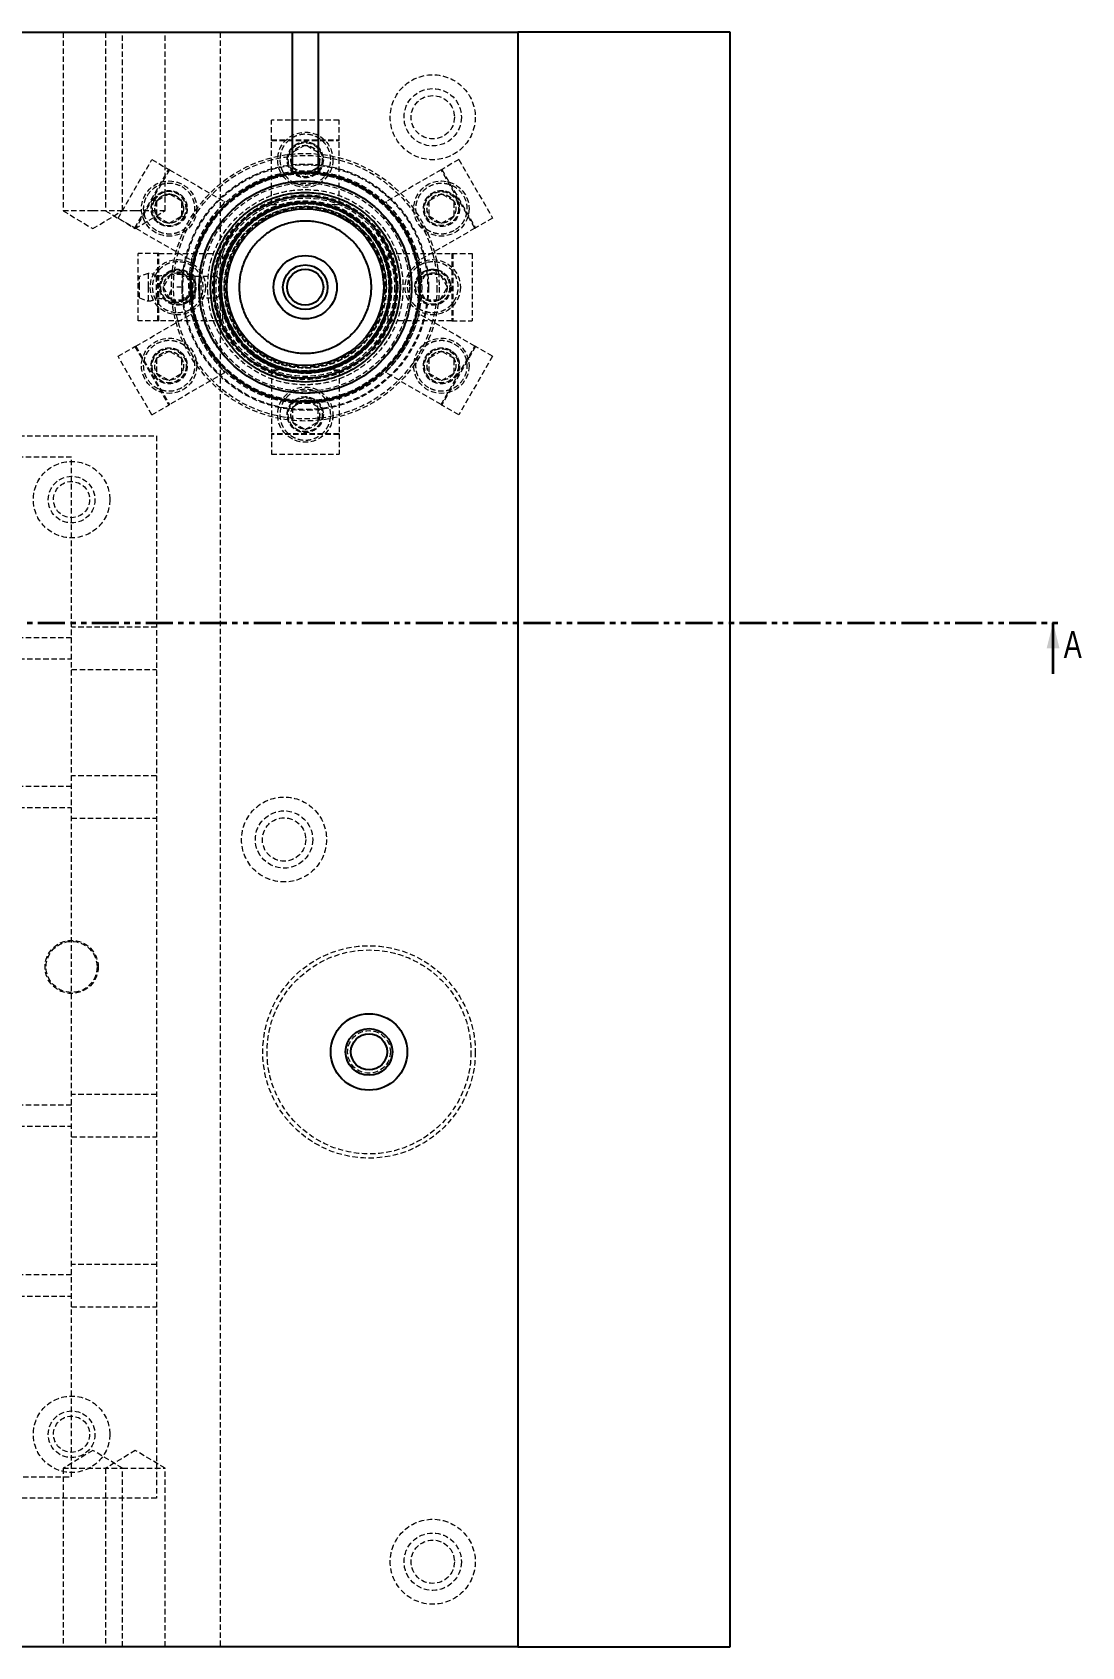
# Model space of a CAD drawing. Header units: millimetres. Extents: x 5 to 1539, y -495 to 895.
# Drawn here: x 1292 to 1538.9, y -494.7 to -114.7 of the extents above; entities that cross this region are included whole.
import ezdxf

# ---------------------------------------------------------------- set-up
doc = ezdxf.new("R2010")
doc.units = ezdxf.units.MM
doc.linetypes.add('HIDDEN', pattern=[1.905, 1.27, -0.635])
doc.linetypes.add('PHANTOM', pattern=[12.7, 6.35, -1.27, 1.27, -1.27, 1.27, -1.27])
doc.styles.add('SLDTEXTSTYLE13', font='TXT', dxfattribs={"width": 0.75})

msp = doc.modelspace()

# ---------------------------------------------------------------- linework, layer by layer
at = {"color": 7, "linetype": 'Continuous', "lineweight": 25}
for p, q in [((909.211, -114.725), (1353.211, -114.725)), ((1353.211, -147.892), (1353.211, -114.725)), ((1353.211, -114.725), (1359.211, -114.725)), ((1359.211, -114.725), (1406.211, -114.725)), ((1359.211, -114.725), (1359.211, -147.892)), ((1406.211, -114.725), (1406.211, -494.725)), ((1456.211, -114.725), (1406.211, -114.725)), ((1456.211, -494.725), (1456.211, -114.725)), ((1406.211, -494.725), (856.211, -494.725)), ((1406.211, -494.725), (1456.211, -494.725))]:
    msp.add_line(p, q, dxfattribs=at)
at = {"color": 7, "linetype": 'HIDDEN', "lineweight": 18}
for p, q in [((1299.211, -114.725), (1299.211, -156.725)), ((1309.211, -114.725), (1309.211, -156.725)), ((1313.211, -156.725), (1313.211, -114.725)), ((1323.211, -156.725), (1323.211, -114.725)), ((1336.211, -114.725), (1336.211, -174.434)), ((1364.161, -135.425), (1348.261, -135.425)), ((1348.261, -140.225), (1348.261, -135.425)), ((1364.161, -140.225), (1364.161, -135.425)), ((1348.261, -140.025), (1364.161, -140.025)), ((1348.261, -155.225), (1348.261, -140.225)), ((1348.261, -140.225), (1364.161, -140.225)), ((1364.161, -155.225), (1364.161, -140.225)), ((1356.211, -141.261), (1353.211, -142.993)), ((1359.211, -142.993), (1356.211, -141.261)), ((1312.139, -158.46), (1320.089, -144.69)), ((1316.123, -160.76), (1324.073, -146.99)), ((1324.246, -147.09), (1316.296, -160.86)), ((1320.089, -144.69), (1324.073, -146.99)), ((1324.246, -147.09), (1337.237, -154.59)), ((1353.211, -146.457), (1356.211, -148.189)), ((1356.211, -148.189), (1359.211, -146.457)), ((1388.176, -147.09), (1375.186, -154.59)), ((1388.176, -147.09), (1388.35, -146.99)), ((1396.126, -160.86), (1388.176, -147.09)), ((1392.333, -144.69), (1388.35, -146.99)), ((1388.35, -146.99), (1396.3, -160.76)), ((1392.333, -144.69), (1400.283, -158.46)), ((1321.245, -154.538), (1320.704, -154.225)), ((1324.168, -152.761), (1321.168, -154.493)), ((1321.168, -154.493), (1321.168, -157.957)), ((1327.168, -154.493), (1324.168, -152.761)), ((1327.168, -157.957), (1327.168, -154.493)), ((1337.237, -154.59), (1336.936, -155.111)), ((1348.261, -155.225), (1351.767, -155.225)), ((1360.655, -155.225), (1364.161, -155.225)), ((1375.487, -155.111), (1375.186, -154.59)), ((1388.254, -152.761), (1385.254, -154.493)), ((1385.254, -154.493), (1385.254, -157.957)), ((1391.254, -154.493), (1388.254, -152.761)), ((1391.254, -157.957), (1391.254, -154.493)), ((1306.211, -156.725), (1299.211, -156.725)), ((1299.211, -156.725), (1306.211, -160.931)), ((1313.211, -156.725), (1306.211, -156.725)), ((1306.211, -160.931), (1313.211, -156.725)), ((1309.211, -156.725), (1316.211, -160.931)), ((1312.139, -158.46), (1316.123, -160.76)), ((1316.211, -156.725), (1313.211, -156.725)), ((1323.211, -156.725), (1316.211, -156.725)), ((1316.211, -160.931), (1323.211, -156.725)), ((1321.168, -157.957), (1324.168, -159.689)), ((1324.168, -159.689), (1327.168, -157.957)), ((1327.632, -158.225), (1327.091, -157.913)), ((1385.254, -157.957), (1388.254, -159.689)), ((1388.254, -159.689), (1391.254, -157.957)), ((1400.283, -158.46), (1396.3, -160.76)), ((1316.296, -160.86), (1329.287, -168.36)), ((1396.126, -160.86), (1383.136, -168.36)), ((1316.911, -182.675), (1316.911, -166.775)), ((1321.711, -166.775), (1316.911, -166.775)), ((1321.511, -182.675), (1321.511, -166.775)), ((1321.711, -182.675), (1321.711, -166.775)), ((1321.711, -166.775), (1336.711, -166.775)), ((1336.711, -166.775), (1336.711, -170.281)), ((1375.711, -170.281), (1375.711, -166.775)), ((1375.711, -166.775), (1390.711, -166.775)), ((1390.711, -166.775), (1390.711, -182.675)), ((1390.711, -166.775), (1395.511, -166.775)), ((1390.911, -166.775), (1390.911, -182.675)), ((1395.511, -166.775), (1395.511, -182.675)), ((1329.587, -167.839), (1329.287, -168.36)), ((1383.136, -168.36), (1382.835, -167.839)), ((1319.211, -171.475), (1317.211, -172.225)), ((1317.211, -174.725), (1317.211, -172.225)), ((1317.211, -177.225), (1317.211, -174.725)), ((1319.211, -171.475), (1319.211, -174.725)), ((1319.211, -174.725), (1319.211, -177.975)), ((1321.211, -177.287), (1321.211, -172.164)), ((1324.479, -171.725), (1322.747, -174.725)), ((1322.747, -174.725), (1324.479, -177.725)), ((1327.211, -171.725), (1324.479, -171.725)), ((1327.211, -171.225), (1325.211, -171.225)), ((1327.211, -174.725), (1325.211, -174.725)), ((1327.211, -171.225), (1327.211, -174.725)), ((1329.711, -171.725), (1327.211, -171.725)), ((1335.357, -172.225), (1327.211, -172.225)), ((1327.211, -174.725), (1327.211, -178.225)), ((1329.675, -174.725), (1327.943, -171.725)), ((1327.943, -177.725), (1329.675, -174.725)), ((1329.711, -171.725), (1329.711, -177.725)), ((1330.211, -172.225), (1329.711, -171.725)), ((1330.211, -172.225), (1330.211, -177.225)), ((1384.479, -171.725), (1382.747, -174.725)), ((1382.747, -174.725), (1384.479, -177.725)), ((1387.943, -171.725), (1384.479, -171.725)), ((1389.675, -174.725), (1387.943, -171.725)), ((1387.943, -177.725), (1389.675, -174.725)), ((1317.211, -177.225), (1319.211, -177.975)), ((1324.479, -177.725), (1327.211, -177.725)), ((1325.211, -178.225), (1327.211, -178.225)), ((1327.211, -177.225), (1335.357, -177.225)), ((1327.211, -177.725), (1329.711, -177.725)), ((1329.711, -177.725), (1330.211, -177.225)), ((1336.211, -175.143), (1336.211, -494.725)), ((1384.479, -177.725), (1387.943, -177.725)), ((1316.296, -188.59), (1329.287, -181.09)), ((1329.587, -181.611), (1329.287, -181.09)), ((1336.711, -179.169), (1336.711, -182.675)), ((1375.711, -182.675), (1375.711, -179.169)), ((1382.835, -181.611), (1383.136, -181.09)), ((1396.126, -188.59), (1383.136, -181.09)), ((1321.711, -182.675), (1316.911, -182.675)), ((1336.711, -182.675), (1321.711, -182.675)), ((1390.711, -182.675), (1375.711, -182.675)), ((1390.711, -182.675), (1395.511, -182.675)), ((1312.139, -190.99), (1316.123, -188.69)), ((1316.123, -188.69), (1324.073, -202.46)), ((1316.296, -188.59), (1324.246, -202.36)), ((1324.168, -189.761), (1321.168, -191.493)), ((1327.168, -191.493), (1324.168, -189.761)), ((1388.254, -189.761), (1385.254, -191.493)), ((1388.176, -202.36), (1396.126, -188.59)), ((1391.254, -191.493), (1388.254, -189.761)), ((1396.3, -188.69), (1388.35, -202.46)), ((1400.283, -190.99), (1396.3, -188.69)), ((1320.089, -204.76), (1312.139, -190.99)), ((1321.168, -191.493), (1321.168, -194.957)), ((1327.168, -194.957), (1327.168, -191.493)), ((1385.254, -191.493), (1385.254, -194.957)), ((1391.254, -194.957), (1391.254, -191.493)), ((1400.283, -190.99), (1392.333, -204.76)), ((1321.168, -194.957), (1324.168, -196.689)), ((1324.168, -196.689), (1327.168, -194.957)), ((1337.237, -194.86), (1324.246, -202.36)), ((1337.237, -194.86), (1336.936, -194.339)), ((1348.261, -194.225), (1348.261, -209.225)), ((1351.767, -194.225), (1348.261, -194.225)), ((1364.161, -194.225), (1360.655, -194.225)), ((1364.161, -194.225), (1364.161, -209.225)), ((1375.186, -194.86), (1375.487, -194.339)), ((1388.176, -202.36), (1375.186, -194.86)), ((1385.254, -194.957), (1388.254, -196.689)), ((1388.254, -196.689), (1391.254, -194.957)), ((1356.211, -201.261), (1353.211, -202.993)), ((1359.211, -202.993), (1356.211, -201.261)), ((1320.089, -204.76), (1324.073, -202.46)), ((1353.211, -202.993), (1353.211, -206.457)), ((1359.211, -206.457), (1359.211, -202.993)), ((1392.333, -204.76), (1388.35, -202.46)), ((1353.211, -206.457), (1356.211, -208.189)), ((1356.211, -208.189), (1359.211, -206.457)), ((1201.211, -209.725), (1321.211, -209.725)), ((1321.211, -209.725), (1321.211, -459.725)), ((1364.161, -209.225), (1348.261, -209.225)), ((1348.261, -209.225), (1348.261, -214.025)), ((1364.161, -209.425), (1348.261, -209.425)), ((1364.161, -209.225), (1364.161, -214.025)), ((1301.211, -214.725), (1101.211, -214.725)), ((1301.211, -454.725), (1301.211, -214.725)), ((1348.261, -214.025), (1364.161, -214.025)), ((1301.211, -257.225), (1281.211, -257.225)), ((1321.211, -254.725), (1301.211, -254.725)), ((1281.211, -262.225), (1301.211, -262.225)), ((1301.211, -264.725), (1321.211, -264.725)), ((1301.211, -292.225), (1281.211, -292.225)), ((1321.211, -289.725), (1301.211, -289.725)), ((1281.211, -297.225), (1301.211, -297.225)), ((1301.211, -299.725), (1321.211, -299.725)), ((1321.211, -364.725), (1301.211, -364.725)), ((1301.211, -367.225), (1281.211, -367.225)), ((1281.211, -372.225), (1301.211, -372.225)), ((1301.211, -374.725), (1321.211, -374.725)), ((1321.211, -404.725), (1301.211, -404.725)), ((1301.211, -407.225), (1281.211, -407.225)), ((1281.211, -412.225), (1301.211, -412.225)), ((1301.211, -414.725), (1321.211, -414.725)), ((1306.211, -448.519), (1299.211, -452.725)), ((1313.211, -452.725), (1306.211, -448.519)), ((1316.211, -448.519), (1309.211, -452.725)), ((1323.211, -452.725), (1316.211, -448.519)), ((1101.211, -454.725), (1301.211, -454.725)), ((1299.211, -452.725), (1313.211, -452.725)), ((1299.211, -452.725), (1299.211, -494.725)), ((1309.211, -452.725), (1309.211, -494.725)), ((1313.211, -452.725), (1323.211, -452.725)), ((1313.211, -494.725), (1313.211, -452.725)), ((1323.211, -494.725), (1323.211, -452.725)), ((1321.211, -459.725), (1201.211, -459.725))]:
    msp.add_line(p, q, dxfattribs=at)
at = {"color": 7, "linetype": 'PHANTOM', "lineweight": 35}
msp.add_line((1242.498, -253.725), (1534.211, -253.725), dxfattribs=at)
at = {"color": 7, "linetype": 'Continuous', "lineweight": 35}
msp.add_line((1532.211, -265.725), (1532.211, -253.725), dxfattribs=at)
at = {"color": 7, "linetype": 'HIDDEN', "lineweight": 18, "flags": 128}
for points in [[(1324.246, -147.09), (1324.212, -147.071), (1324.18, -147.052), (1324.15, -147.035), (1324.124, -147.02), (1324.102, -147.007), (1324.086, -146.998), (1324.076, -146.992), (1324.073, -146.99)], [(1359.211, -147.892), (1356.211, -147.725), (1353.211, -147.892)], [(1316.123, -160.76), (1316.126, -160.762), (1316.136, -160.768), (1316.152, -160.777), (1316.174, -160.789), (1316.2, -160.805), (1316.23, -160.822), (1316.262, -160.841), (1316.296, -160.86)], [(1396.126, -160.86), (1396.16, -160.841), (1396.193, -160.822), (1396.223, -160.805), (1396.249, -160.789), (1396.27, -160.777), (1396.286, -160.768), (1396.296, -160.762), (1396.3, -160.76)], [(1316.123, -188.69), (1316.126, -188.688), (1316.136, -188.683), (1316.152, -188.673), (1316.174, -188.661), (1316.2, -188.646), (1316.23, -188.629), (1316.262, -188.61), (1316.296, -188.59)], [(1396.3, -188.69), (1396.296, -188.688), (1396.286, -188.683), (1396.27, -188.673), (1396.249, -188.661), (1396.223, -188.646), (1396.193, -188.629), (1396.16, -188.61), (1396.126, -188.59)], [(1324.073, -202.46), (1324.076, -202.458), (1324.086, -202.453), (1324.102, -202.443), (1324.124, -202.431), (1324.15, -202.416), (1324.18, -202.398), (1324.212, -202.38), (1324.246, -202.36)], [(1388.176, -202.36), (1388.21, -202.38), (1388.243, -202.398), (1388.273, -202.416), (1388.299, -202.431), (1388.32, -202.443), (1388.336, -202.453), (1388.346, -202.458), (1388.35, -202.46)]]:
    msp.add_lwpolyline(points, dxfattribs=at)
at = {"color": 7, "linetype": 'HIDDEN', "lineweight": 18}
for centre, radius in [((1386.211, -134.725), 10), ((1386.211, -134.725), 6.75), ((1386.211, -134.725), 5.1), ((1356.211, -144.725), 6.5), ((1356.211, -144.725), 4.25), ((1356.211, -144.725), 4.2), ((1356.211, -174.725), 31.5), ((1356.211, -174.725), 31), ((1356.211, -144.725), 4), ((1356.211, -144.725), 3.4), ((1356.211, -144.725), 3.375), ((1356.211, -174.725), 29), ((1356.211, -174.725), 28.81), ((1356.211, -174.725), 27.394), ((1356.211, -174.725), 27.01), ((1356.211, -174.725), 26.73), ((1356.211, -174.725), 26.71), ((1324.168, -156.225), 6.5), ((1324.168, -156.225), 4.25), ((1356.211, -174.725), 25), ((1356.211, -174.725), 24.5), ((1388.254, -156.225), 6.5), ((1388.254, -156.225), 4.25), ((1324.168, -156.225), 4.2), ((1324.168, -156.225), 3.4), ((1356.211, -174.725), 21.75), ((1356.211, -174.725), 21.006), ((1356.211, -174.725), 20.334), ((1356.211, -174.725), 19.99), ((1356.211, -174.725), 19.97), ((1356.211, -174.725), 19.8), ((1356.211, -174.725), 19.67), ((1356.211, -174.725), 19.65), ((1356.211, -174.725), 19.092), ((1356.211, -174.725), 19.027), ((1356.211, -174.725), 19), ((1388.254, -156.225), 4.2), ((1388.254, -156.225), 4), ((1388.254, -156.225), 3.4), ((1388.254, -156.225), 3.375), ((1326.211, -174.725), 6.5), ((1326.211, -174.725), 4.25), ((1326.211, -174.725), 4.2), ((1326.211, -174.725), 4), ((1386.211, -174.725), 6.5), ((1386.211, -174.725), 4.25), ((1386.211, -174.725), 4.2), ((1386.211, -174.725), 4), ((1326.211, -174.725), 3.4), ((1326.211, -174.725), 3.375), ((1386.211, -174.725), 3.4), ((1386.211, -174.725), 3.375), ((1324.168, -193.225), 6.5), ((1324.168, -193.225), 4.25), ((1324.168, -193.225), 4.2), ((1324.168, -193.225), 4), ((1324.168, -193.225), 3.4), ((1324.168, -193.225), 3.375), ((1388.254, -193.225), 6.5), ((1388.254, -193.225), 4.25), ((1388.254, -193.225), 4.2), ((1388.254, -193.225), 4), ((1388.254, -193.225), 3.4), ((1388.254, -193.225), 3.375), ((1356.211, -204.725), 6.5), ((1356.211, -204.725), 4.25), ((1356.211, -204.725), 4.2), ((1356.211, -204.725), 4), ((1356.211, -204.725), 3.4), ((1356.211, -204.725), 3.375), ((1301.211, -224.725), 9), ((1301.211, -224.725), 5.5), ((1301.211, -224.725), 4.25), ((1351.211, -304.725), 10), ((1351.211, -304.725), 6.75), ((1351.211, -304.725), 5.1), ((1301.211, -334.725), 6.25), ((1301.211, -334.725), 6), ((1371.211, -354.725), 25), ((1371.211, -354.725), 24), ((1371.211, -354.725), 5.025), ((1301.211, -444.725), 9), ((1301.211, -444.725), 5.5), ((1301.211, -444.725), 4.25), ((1386.211, -474.725), 10), ((1386.211, -474.725), 6.75), ((1386.211, -474.725), 5.1)]:
    msp.add_circle(centre, radius, dxfattribs=at)
at = {"color": 7, "linetype": 'Continuous', "lineweight": 25}
for centre, radius in [((1356.211, -174.725), 26.995), ((1356.211, -174.725), 21.449), ((1356.211, -174.725), 20.006), ((1356.211, -174.725), 20), ((1356.211, -174.725), 19.83), ((1356.211, -174.725), 18.452), ((1356.211, -174.725), 7.45), ((1356.211, -174.725), 5.25), ((1356.211, -174.725), 4.25), ((1371.211, -354.725), 9), ((1371.211, -354.725), 5.5), ((1371.211, -354.725), 4.25)]:
    msp.add_circle(centre, radius, dxfattribs=at)
for start, end in [(96.37937, 83.62063), (83.62063, 96.37937)]:
    msp.add_arc((1356.211, -174.725), 27, start, end, dxfattribs=at)
at = {"color": 7, "linetype": 'HIDDEN', "lineweight": 18}
for centre, radius, start, end in [((1324.168, -156.225), 4, 150, 330), ((1324.168, -156.225), 4, 330, 150), ((1324.168, -156.225), 3.375, 150, 330), ((1324.168, -156.225), 3.375, 330, 150), ((1356.211, -174.725), 27.5, 134.50127, 165.49873), ((1356.211, -174.725), 20, 102.83857, 180), ((1356.211, -174.725), 20, 45, 77.16143), ((1356.211, -174.725), 27.5, 14.50127, 45.49873), ((1356.211, -174.725), 20.2, 225, 45), ((1319.211, -174.725), 3.25, 52.02013, 90), ((1320.478, -164.036), 8.161, 275.15364, 297.98736), ((1356.211, -174.725), 20, 180, 225), ((1319.211, -174.725), 3.25, 270, 307.97987), ((1320.478, -185.415), 8.161, 61.98043, 84.84636), ((1356.211, -174.725), 27.5, 194.50127, 225.49873), ((1356.211, -174.725), 27.5, 314.50127, 345.49873)]:
    msp.add_arc(centre, radius, start, end, dxfattribs=at)
for points, knots in [([(1362.211, -144.725), (1362.131, -143.971), (1362.008, -142.81), (1361.26, -141.412), (1360.485, -140.452), (1359.524, -139.673), (1358.127, -138.948), (1356.211, -138.58), (1354.295, -138.948), (1352.898, -139.673), (1351.937, -140.452), (1351.163, -141.412), (1350.415, -142.81), (1350.291, -143.971), (1350.211, -144.725)], [0, 0, 0, 0, 0.1197282, 0.1841795, 0.2499991, 0.3158199, 0.3802722, 0.5000003, 0.6197284, 0.6841808, 0.7500003, 0.8158199, 0.8802719, 1, 1, 1, 1]), ([(1350.211, -144.725), (1350.291, -145.48), (1350.415, -146.641), (1351.163, -148.038), (1351.937, -148.999), (1352.898, -149.774), (1354.295, -150.522), (1355.456, -150.645), (1356.211, -150.725)], [0, 0, 0, 0, 0.2394576, 0.3683615, 0.5000007, 0.6316386, 0.760544, 1, 1, 1, 1]), ([(1356.211, -150.725), (1356.966, -150.645), (1358.127, -150.522), (1359.524, -149.774), (1360.485, -148.999), (1361.26, -148.038), (1362.008, -146.641), (1362.131, -145.48), (1362.211, -144.725)], [0, 0, 0, 0, 0.2394557, 0.3683609, 0.5000011, 0.6316401, 0.7605424, 1, 1, 1, 1]), ([(1321.168, -161.421), (1320.555, -160.975), (1319.611, -160.287), (1318.775, -158.941), (1318.331, -157.79), (1318.137, -156.568), (1318.207, -154.996), (1318.847, -153.153), (1320.123, -151.678), (1321.449, -150.83), (1322.605, -150.387), (1323.823, -150.197), (1325.408, -150.247), (1326.475, -150.721), (1327.168, -151.029)], [0, 0, 0, 0, 0.1197286, 0.1841809, 0.2499999, 0.31582, 0.3802715, 0.4999999, 0.6197284, 0.6841805, 0.7500002, 0.8158196, 0.8802719, 1, 1, 1, 1]), ([(1327.168, -151.029), (1327.782, -151.476), (1328.726, -152.163), (1329.561, -153.51), (1330.007, -154.661), (1330.197, -155.881), (1330.146, -157.464), (1329.672, -158.532), (1329.364, -159.225)], [0, 0, 0, 0, 0.2394571, 0.3683604, 0.4999999, 0.6316386, 0.7605432, 1, 1, 1, 1]), ([(1333.205, -174.725), (1333.28, -173.322), (1333.434, -170.432), (1334.714, -166.144), (1336.836, -162.021), (1339.828, -158.342), (1342.905, -155.844), (1345.61, -154.262), (1348.376, -153.008), (1351.918, -151.947), (1354.808, -151.794), (1356.211, -151.719)], [0, 0, 0, 0, 0.1164969, 0.2399718, 0.3685799, 0.4999177, 0.6312552, 0.6956343, 0.7600286, 0.8835031, 1, 1, 1, 1]), ([(1356.211, -151.719), (1357.614, -151.794), (1360.505, -151.948), (1364.793, -153.228), (1368.916, -155.35), (1372.595, -158.342), (1375.093, -161.419), (1376.674, -164.124), (1377.933, -166.89), (1378.952, -170.432), (1379.346, -174.725), (1378.952, -179.019), (1377.719, -183.307), (1375.583, -187.43), (1372.595, -191.109), (1369.518, -193.607), (1366.812, -195.189), (1364.047, -196.442), (1360.504, -197.504), (1357.614, -197.657), (1356.211, -197.731)], [0, 0, 0, 0, 0.0582484, 0.1199858, 0.1842901, 0.2499588, 0.3156277, 0.3478172, 0.3800141, 0.4417516, 0.5, 0.5582483, 0.6199858, 0.6842898, 0.7499585, 0.8156273, 0.847817, 0.8800141, 0.9417516, 1, 1, 1, 1]), ([(1383.058, -159.225), (1382.75, -158.532), (1382.276, -157.464), (1382.226, -155.881), (1382.416, -154.661), (1382.861, -153.51), (1383.697, -152.163), (1384.641, -151.476), (1385.254, -151.029)], [0, 0, 0, 0, 0.2394564, 0.3683609, 0.4999994, 0.6316393, 0.7605433, 1, 1, 1, 1]), ([(1385.254, -151.029), (1385.948, -150.721), (1387.015, -150.247), (1388.599, -150.197), (1389.818, -150.387), (1390.973, -150.83), (1392.299, -151.678), (1393.576, -153.153), (1394.215, -154.996), (1394.286, -156.568), (1394.092, -157.79), (1393.648, -158.941), (1392.812, -160.287), (1391.868, -160.975), (1391.254, -161.421)], [0, 0, 0, 0, 0.1197275, 0.1841792, 0.2499994, 0.3158185, 0.3802706, 0.4999999, 0.6197284, 0.6841799, 0.7500002, 0.815819, 0.8802718, 1, 1, 1, 1]), ([(1341.928, -160.442), (1342.548, -159.865), (1343.788, -158.712), (1345.904, -157.296), (1347.655, -156.399), (1348.942, -155.873), (1349.71, -155.594), (1350.488, -155.347), (1351.275, -155.132), (1351.818, -155.007), (1352.184, -154.93), (1352.604, -154.846), (1353.249, -154.737), (1354.044, -154.637), (1354.759, -154.573), (1355.482, -154.534), (1356.007, -154.525), (1356.598, -154.526), (1357.219, -154.544), (1358.046, -154.603), (1358.823, -154.69), (1359.583, -154.803), (1360.132, -154.907), (1360.793, -155.048), (1361.495, -155.219), (1362.457, -155.507), (1363.351, -155.82), (1365.149, -156.551), (1367.689, -157.917), (1369.578, -159.617), (1370.495, -160.442)], [0, 0, 0, 0, 0.0799844, 0.1599686, 0.2399531, 0.2656969, 0.2914411, 0.3171817, 0.3429197, 0.3686567, 0.3698153, 0.3783582, 0.4091453, 0.4316749, 0.4541014, 0.4771018, 0.5001014, 0.503773, 0.5330124, 0.5588161, 0.5822606, 0.6069033, 0.6315462, 0.6350988, 0.670745, 0.6999245, 0.7300845, 0.760245, 0.8836083, 1, 1, 1, 1]), ([(1329.364, -159.225), (1328.918, -159.839), (1328.23, -160.783), (1326.884, -161.618), (1325.733, -162.064), (1324.513, -162.254), (1322.929, -162.203), (1321.862, -161.729), (1321.168, -161.421)], [0, 0, 0, 0, 0.23945746, 0.36836101, 0.50000071, 0.63163963, 0.76054283, 1, 1, 1, 1]), ([(1342.916, -161.43), (1343.77, -160.662), (1345.529, -159.081), (1348.747, -157.343), (1352.356, -156.187), (1356.211, -155.79), (1360.066, -156.187), (1363.676, -157.343), (1366.893, -159.081), (1368.652, -160.662), (1369.506, -161.43)], [0, 0, 0, 0, 0.1165155, 0.2400111, 0.3686407, 0.4999996, 0.6313586, 0.7599881, 0.8834837, 1, 1, 1, 1]), ([(1391.254, -161.421), (1390.56, -161.729), (1389.493, -162.203), (1387.909, -162.254), (1386.69, -162.064), (1385.539, -161.618), (1384.192, -160.783), (1383.505, -159.839), (1383.058, -159.225)], [0, 0, 0, 0, 0.2394555, 0.3683618, 0.4999991, 0.6316402, 0.7605437, 1, 1, 1, 1]), ([(1341.928, -189.009), (1341.351, -188.389), (1340.198, -187.149), (1338.782, -185.033), (1337.885, -183.281), (1337.359, -181.995), (1337.08, -181.227), (1336.833, -180.449), (1336.618, -179.661), (1336.493, -179.119), (1336.416, -178.752), (1336.332, -178.332), (1336.223, -177.687), (1336.123, -176.893), (1336.059, -176.177), (1336.02, -175.455), (1336.011, -174.93), (1336.012, -174.339), (1336.03, -173.718), (1336.089, -172.89), (1336.176, -172.114), (1336.289, -171.353), (1336.393, -170.804), (1336.534, -170.144), (1336.705, -169.441), (1336.993, -168.479), (1337.306, -167.586), (1338.037, -165.788), (1339.403, -163.248), (1341.103, -161.359), (1341.928, -160.442)], [0, 0, 0, 0, 0.0799843, 0.1599689, 0.2399534, 0.2656968, 0.2914408, 0.3171816, 0.3429192, 0.3686566, 0.3698157, 0.3783585, 0.4091452, 0.4316753, 0.4541018, 0.4771017, 0.5001018, 0.5037734, 0.5330123, 0.558816, 0.5822605, 0.6069034, 0.6315461, 0.6350992, 0.6707449, 0.6999249, 0.730085, 0.760245, 0.8836086, 1, 1, 1, 1]), ([(1342.916, -188.02), (1342.148, -187.166), (1340.567, -185.407), (1338.829, -182.19), (1337.673, -178.58), (1337.276, -174.725), (1337.673, -170.87), (1338.829, -167.261), (1340.567, -164.043), (1342.148, -162.284), (1342.916, -161.43)], [0, 0, 0, 0, 0.1165162, 0.2400115, 0.3686406, 0.5, 0.6313589, 0.7599885, 0.8834838, 1, 1, 1, 1]), ([(1369.506, -161.43), (1370.274, -162.284), (1371.856, -164.043), (1373.594, -167.261), (1374.75, -170.87), (1375.147, -174.726), (1374.748, -178.578), (1373.6, -182.196), (1371.834, -185.386), (1369.581, -188.095), (1366.872, -190.348), (1363.682, -192.114), (1360.064, -193.262), (1356.212, -193.661), (1352.356, -193.264), (1348.747, -192.108), (1345.529, -190.37), (1343.77, -188.788), (1342.916, -188.02)], [0, 0, 0, 0, 0.0582579, 0.1200056, 0.1843205, 0.2499999, 0.3156796, 0.3799942, 0.4417419, 0.4999999, 0.5582581, 0.6200058, 0.6843207, 0.7500001, 0.8156796, 0.8799944, 0.9417422, 1, 1, 1, 1]), ([(1326.211, -168.725), (1325.457, -168.805), (1324.296, -168.929), (1322.898, -169.677), (1321.938, -170.451), (1321.159, -171.413), (1320.434, -172.809), (1320.066, -174.725), (1320.434, -176.641), (1321.159, -178.038), (1321.938, -178.999), (1322.898, -179.774), (1324.296, -180.522), (1325.457, -180.645), (1326.211, -180.725)], [0, 0, 0, 0, 0.1197281, 0.1841798, 0.2499995, 0.3158197, 0.3802718, 0.4999999, 0.6197288, 0.6841809, 0.7500005, 0.8158202, 0.8802719, 1, 1, 1, 1]), ([(1332.211, -174.725), (1332.131, -173.97), (1332.008, -172.809), (1331.26, -171.413), (1330.485, -170.451), (1329.524, -169.677), (1328.127, -168.929), (1326.966, -168.805), (1326.211, -168.725)], [0, 0, 0, 0, 0.2394559, 0.3683599, 0.5000002, 0.6316393, 0.7605425, 1, 1, 1, 1]), ([(1386.211, -168.725), (1385.456, -168.805), (1384.295, -168.929), (1382.898, -169.677), (1381.937, -170.451), (1381.163, -171.413), (1380.415, -172.809), (1380.291, -173.97), (1380.211, -174.725)], [0, 0, 0, 0, 0.23945635, 0.36836116, 0.49999926, 0.63163982, 0.76054395, 1, 1, 1, 1]), ([(1386.211, -180.725), (1386.966, -180.645), (1388.127, -180.522), (1389.524, -179.774), (1390.484, -178.999), (1391.264, -178.038), (1391.988, -176.641), (1392.356, -174.725), (1391.988, -172.809), (1391.264, -171.413), (1390.484, -170.451), (1389.524, -169.677), (1388.127, -168.929), (1386.966, -168.805), (1386.211, -168.725)], [0, 0, 0, 0, 0.119728, 0.1841803, 0.2500004, 0.31582, 0.3802712, 0.5000001, 0.6197282, 0.6841794, 0.7499996, 0.8158197, 0.880272, 1, 1, 1, 1]), ([(1325.211, -178.225), (1324.952, -177.899), (1324.556, -177.399), (1324.295, -176.602), (1324.408, -175.855), (1324.797, -175.247), (1325.107, -174.856), (1325.211, -174.725)], [0, 0, 0, 0, 0.3059341, 0.4679067, 0.6311016, 0.8764831, 1, 1, 1, 1]), ([(1325.211, -171.225), (1324.978, -171.225), (1324.598, -171.225), (1324.359, -171.225), (1324.346, -171.225), (1324.345, -171.225)], [0, 0, 0, 0, 0.583486, 0.9491529, 1, 1, 1, 1]), ([(1326.211, -180.725), (1326.966, -180.645), (1328.127, -180.522), (1329.524, -179.774), (1330.485, -178.999), (1331.26, -178.038), (1332.008, -176.641), (1332.131, -175.48), (1332.211, -174.725)], [0, 0, 0, 0, 0.2394574, 0.3683606, 0.4999996, 0.6316387, 0.7605426, 1, 1, 1, 1]), ([(1356.211, -197.731), (1354.808, -197.657), (1351.918, -197.503), (1347.63, -196.223), (1343.507, -194.1), (1339.828, -191.109), (1337.33, -188.032), (1335.748, -185.326), (1334.494, -182.561), (1333.433, -179.018), (1333.28, -176.128), (1333.205, -174.725)], [0, 0, 0, 0, 0.1164968, 0.2399714, 0.3685797, 0.4999172, 0.6312547, 0.6956343, 0.7600282, 0.8835032, 1, 1, 1, 1]), ([(1335.438, -172.297), (1335.398, -172.263), (1335.319, -172.195), (1335.412, -172.276), (1335.633, -172.463), (1335.936, -172.704), (1336.189, -172.862), (1336.287, -172.922)], [0, 0, 0, 0, 0.2096851, 0.4174733, 0.6235536, 0.8551552, 1, 1, 1, 1]), ([(1380.211, -174.725), (1380.291, -175.48), (1380.415, -176.641), (1381.163, -178.038), (1381.937, -178.999), (1382.898, -179.774), (1384.295, -180.522), (1385.456, -180.645), (1386.211, -180.725)], [0, 0, 0, 0, 0.23945753, 0.36836162, 0.50000091, 0.63163896, 0.76054373, 1, 1, 1, 1]), ([(1324.345, -178.225), (1324.343, -178.225), (1324.324, -178.225), (1324.511, -178.225), (1324.933, -178.225), (1325.211, -178.225)], [0, 0, 0, 0, 0.0421526, 0.3673313, 1, 1, 1, 1]), ([(1336.287, -176.528), (1336.106, -176.647), (1335.745, -176.885), (1335.427, -177.163), (1335.324, -177.252), (1335.41, -177.176), (1335.634, -176.987), (1335.936, -176.747), (1336.189, -176.589), (1336.287, -176.528)], [0, 0, 0, 0, 0.1742361, 0.3491011, 0.5032317, 0.6338375, 0.7633761, 0.9089536, 1, 1, 1, 1]), ([(1327.168, -198.421), (1326.475, -198.729), (1325.408, -199.203), (1323.823, -199.254), (1322.605, -199.063), (1321.449, -198.62), (1320.123, -197.773), (1318.847, -196.298), (1318.207, -194.455), (1318.137, -192.882), (1318.331, -191.66), (1318.775, -190.51), (1319.611, -189.163), (1320.555, -188.476), (1321.168, -188.029)], [0, 0, 0, 0, 0.1197283, 0.1841806, 0.2499999, 0.3158197, 0.3802714, 0.4999999, 0.6197282, 0.6841801, 0.7499998, 0.8158195, 0.8802712, 1, 1, 1, 1]), ([(1321.168, -188.029), (1321.862, -187.721), (1322.929, -187.247), (1324.513, -187.197), (1325.733, -187.387), (1326.884, -187.832), (1328.23, -188.668), (1328.918, -189.612), (1329.364, -190.225)], [0, 0, 0, 0, 0.2394573, 0.3683604, 0.4999992, 0.6316388, 0.7605427, 1, 1, 1, 1]), ([(1383.058, -190.225), (1383.505, -189.612), (1384.192, -188.668), (1385.539, -187.832), (1386.69, -187.387), (1387.909, -187.197), (1389.493, -187.247), (1390.56, -187.721), (1391.254, -188.029)], [0, 0, 0, 0, 0.2394561, 0.3683599, 0.500001, 0.6316382, 0.7605444, 1, 1, 1, 1]), ([(1391.254, -188.029), (1391.868, -188.476), (1392.812, -189.163), (1393.648, -190.51), (1394.092, -191.66), (1394.286, -192.882), (1394.215, -194.455), (1393.576, -196.298), (1392.299, -197.773), (1390.973, -198.62), (1389.818, -199.063), (1388.599, -199.254), (1387.015, -199.203), (1385.948, -198.729), (1385.254, -198.421)], [0, 0, 0, 0, 0.11972841, 0.18418058, 0.25000011, 0.31581993, 0.38027185, 0.50000037, 0.61972956, 0.6841813, 0.75000051, 0.81582066, 0.88027223, 1, 1, 1, 1]), ([(1329.364, -190.225), (1329.672, -190.919), (1330.146, -191.986), (1330.197, -193.57), (1330.007, -194.79), (1329.561, -195.941), (1328.726, -197.287), (1327.782, -197.975), (1327.168, -198.421)], [0, 0, 0, 0, 0.2394569, 0.3683608, 0.5000003, 0.6316399, 0.7605433, 1, 1, 1, 1]), ([(1385.254, -198.421), (1384.641, -197.975), (1383.697, -197.287), (1382.861, -195.941), (1382.416, -194.79), (1382.226, -193.57), (1382.276, -191.986), (1382.75, -190.919), (1383.058, -190.225)], [0, 0, 0, 0, 0.2394563, 0.3683604, 0.5000003, 0.6316397, 0.7605434, 1, 1, 1, 1]), ([(1356.211, -198.725), (1355.456, -198.805), (1354.295, -198.929), (1352.898, -199.677), (1351.937, -200.451), (1351.163, -201.412), (1350.415, -202.809), (1350.291, -203.97), (1350.211, -204.725)], [0, 0, 0, 0, 0.2394563, 0.3683614, 0.4999995, 0.6316388, 0.7605429, 1, 1, 1, 1]), ([(1362.211, -204.725), (1362.131, -203.97), (1362.008, -202.809), (1361.26, -201.412), (1360.485, -200.451), (1359.524, -199.677), (1358.127, -198.929), (1356.966, -198.805), (1356.211, -198.725)], [0, 0, 0, 0, 0.2394571, 0.3683595, 0.4999987, 0.631639, 0.760544, 1, 1, 1, 1]), ([(1350.211, -204.725), (1350.291, -205.48), (1350.415, -206.641), (1351.163, -208.038), (1351.937, -208.998), (1352.898, -209.778), (1354.295, -210.502), (1356.211, -210.87), (1358.127, -210.502), (1359.524, -209.778), (1360.485, -208.998), (1361.26, -208.038), (1362.008, -206.641), (1362.131, -205.48), (1362.211, -204.725)], [0, 0, 0, 0, 0.1197284, 0.1841807, 0.2500003, 0.3158192, 0.3802717, 0.4999997, 0.6197277, 0.6841801, 0.7500003, 0.8158199, 0.8802715, 1, 1, 1, 1])]:
    msp.add_open_spline(points, degree=3, knots=knots, dxfattribs=at)
at = {"color": 7, "linetype": 'Continuous', "lineweight": 25}
for points, knots in [([(1331.216, -174.725), (1331.297, -173.201), (1331.463, -170.061), (1332.617, -166.212), (1333.978, -163.208), (1335.697, -160.268), (1338.411, -156.925), (1341.754, -154.211), (1344.694, -152.493), (1347.698, -151.131), (1351.547, -149.977), (1354.687, -149.811), (1356.211, -149.73)], [0, 0, 0, 0, 0.1164775, 0.2399321, 0.3043012, 0.3686843, 0.5, 0.6313157, 0.6956852, 0.7600679, 0.8835225, 1, 1, 1, 1]), ([(1356.211, -149.73), (1357.736, -149.811), (1360.876, -149.977), (1364.724, -151.131), (1367.729, -152.492), (1370.668, -154.211), (1374.012, -156.925), (1376.726, -160.268), (1378.443, -163.208), (1379.811, -166.212), (1380.919, -170.061), (1381.346, -174.725), (1380.919, -179.39), (1379.811, -183.238), (1378.443, -186.243), (1376.726, -189.182), (1374.012, -192.526), (1370.668, -195.239), (1367.729, -196.958), (1364.724, -198.32), (1360.876, -199.473), (1357.736, -199.64), (1356.211, -199.72)], [0, 0, 0, 0, 0.05823873, 0.11996618, 0.15215091, 0.18434211, 0.25000009, 0.31565779, 0.34784254, 0.38003388, 0.44176126, 0.49999996, 0.55823884, 0.61996604, 0.65215076, 0.68434221, 0.74999991, 0.81565795, 0.8478426, 0.88003377, 0.94176128, 1, 1, 1, 1]), ([(1333.896, -174.725), (1333.968, -173.364), (1334.116, -170.561), (1335.146, -167.125), (1336.362, -164.442), (1337.896, -161.818), (1340.319, -158.834), (1343.888, -155.932), (1347.888, -153.873), (1352.047, -152.631), (1354.85, -152.482), (1356.211, -152.41)], [0, 0, 0, 0, 0.1164969, 0.2399716, 0.3043661, 0.3687451, 0.5000826, 0.6314201, 0.7600284, 0.8835035, 1, 1, 1, 1]), ([(1356.211, -152.41), (1357.572, -152.482), (1360.376, -152.63), (1363.812, -153.66), (1366.494, -154.876), (1369.118, -156.41), (1372.104, -158.833), (1375.002, -162.402), (1377.074, -166.402), (1378.269, -170.561), (1378.651, -174.725), (1378.27, -178.89), (1377.281, -182.326), (1376.06, -185.008), (1374.527, -187.632), (1372.103, -190.617), (1368.534, -193.519), (1364.535, -195.578), (1360.376, -196.819), (1357.572, -196.968), (1356.211, -197.041)], [0, 0, 0, 0, 0.0582486, 0.1199858, 0.152183, 0.1843725, 0.2500414, 0.31571, 0.3800142, 0.4417515, 0.5, 0.5582484, 0.6199859, 0.6521829, 0.6843725, 0.7500413, 0.8157101, 0.8800142, 0.9417514, 1, 1, 1, 1]), ([(1367.21, -163.727), (1366.503, -163.091), (1365.048, -161.783), (1362.386, -160.345), (1359.4, -159.389), (1356.211, -159.061), (1353.022, -159.389), (1350.036, -160.345), (1347.374, -161.783), (1345.919, -163.091), (1345.213, -163.727)], [0, 0, 0, 0, 0.11651598, 0.240011, 0.36864001, 0.50000008, 0.63135894, 0.75998853, 0.88348355, 1, 1, 1, 1]), ([(1345.213, -163.727), (1344.577, -164.433), (1343.269, -165.888), (1341.831, -168.55), (1340.875, -171.536), (1340.547, -174.725), (1340.875, -177.914), (1341.831, -180.9), (1343.269, -183.562), (1344.577, -185.017), (1345.213, -185.724)], [0, 0, 0, 0, 0.1165161, 0.2400115, 0.3686411, 0.4999999, 0.6313594, 0.759989, 0.8834844, 1, 1, 1, 1]), ([(1345.213, -185.724), (1345.919, -186.359), (1347.374, -187.667), (1350.036, -189.105), (1353.022, -190.062), (1356.212, -190.39), (1359.399, -190.06), (1362.391, -189.11), (1365.03, -187.65), (1367.271, -185.785), (1369.136, -183.544), (1370.596, -180.905), (1371.546, -177.913), (1371.876, -174.726), (1371.548, -171.536), (1370.591, -168.55), (1369.153, -165.888), (1367.845, -164.433), (1367.21, -163.727)], [0, 0, 0, 0, 0.0582582, 0.1200058, 0.1843206, 0.25, 0.31568, 0.3799945, 0.4417421, 0.5000001, 0.558258, 0.6200057, 0.6843204, 0.7500001, 0.8156795, 0.8799942, 0.9417418, 1, 1, 1, 1]), ([(1356.211, -199.72), (1354.687, -199.64), (1351.547, -199.473), (1347.698, -198.32), (1344.694, -196.958), (1341.754, -195.239), (1338.411, -192.526), (1335.697, -189.182), (1333.979, -186.243), (1332.617, -183.238), (1331.463, -179.39), (1331.297, -176.25), (1331.216, -174.725)], [0, 0, 0, 0, 0.1164775, 0.2399321, 0.3043012, 0.3686841, 0.4999999, 0.6313156, 0.6956851, 0.7600679, 0.8835221, 1, 1, 1, 1]), ([(1356.211, -197.041), (1354.85, -196.969), (1352.047, -196.82), (1348.611, -195.79), (1345.928, -194.574), (1343.304, -193.04), (1340.32, -190.617), (1337.418, -187.048), (1335.359, -183.049), (1334.117, -178.89), (1333.968, -176.086), (1333.896, -174.725)], [0, 0, 0, 0, 0.1164965, 0.2399715, 0.3043659, 0.3687449, 0.5000823, 0.6314201, 0.7600281, 0.8835031, 1, 1, 1, 1])]:
    msp.add_open_spline(points, degree=3, knots=knots, dxfattribs=at)
at = {"color": 7, "linetype": 'Continuous', "lineweight": 35}
msp.add_solid([(1532.211, -253.725), (1530.711, -259.725), (1533.711, -259.725)], dxfattribs=at)

# ---------------------------------------------------------------- texts
at = {"color": 7, "linetype": 'Continuous', "insert": (1534.713, -255.648), "char_height": 6.35, "attachment_point": 1, "style": 'SLDTEXTSTYLE13'}
msp.add_mtext('A', dxfattribs=at)

doc.saveas('drawing.dxf')
